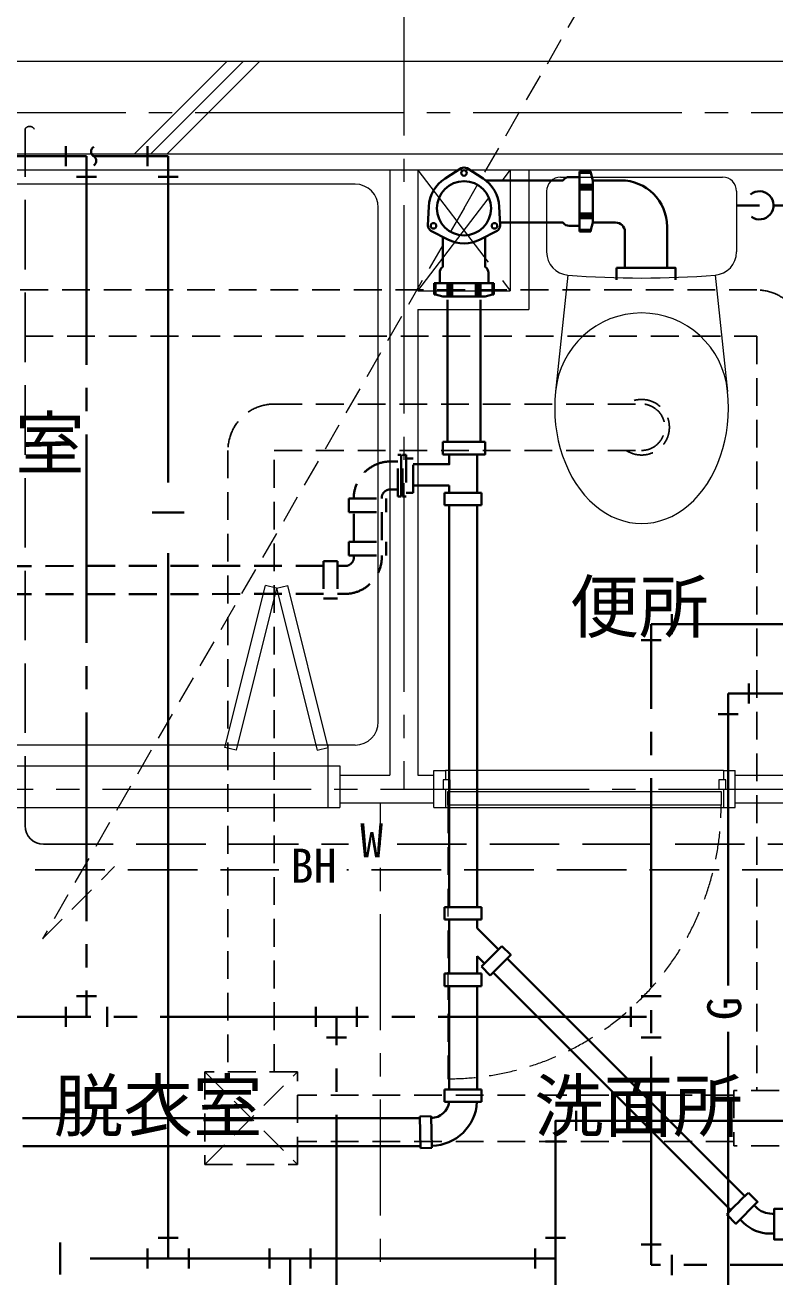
# Model space of a CAD drawing. Units: millimetres at full size, sheet at 1:50; details may follow other scales. Extents: x -9674 to 9699, y -6794 to 6791.
# Drawn here: x 140 to 1759, y 817 to 3517 of the extents above; entities that cross this region are included whole.
import ezdxf
from ezdxf.enums import TextEntityAlignment as Align

# ---------------------------------------------------------------- set-up
doc = ezdxf.new("R2010")
doc.units = ezdxf.units.MM
doc.header["$LTSCALE"] = 50
for name, pattern in [('CHAIN1', [8, 5, -1, 1, -1]), ('CHAIN2', [12, 9, -1, 1, -1]), ('DASHED1', [1.8, 1.2, -0.6]), ('DASHED3', [4, 3, -1])]:
    doc.linetypes.add(name, pattern=pattern)
for name, color, linetype, lineweight in [('1-0_芯', 134, 'DASHED1', 9), ('1-1_躯体', 134, 'Continuous', 9), ('1-2_間仕切', 134, 'Continuous', 9), ('1-3_建具', 134, 'Continuous', 9), ('1-5_設備', 134, 'Continuous', 9), ('1-7_その他', 134, 'DASHED1', 9), ('1-8_ハッチ', 134, 'Continuous', 9), ('1-D_記号', 134, 'CHAIN1', 9), ('2-0_芯', 3, 'Continuous', 35), ('2-2', 5, 'DASHED3', 25), ('2-3_建具', 4, 'Continuous', 35), ('2-9_金物', 1, 'CHAIN2', 35), ('2-A_文字', 6, 'Continuous', 35), ('2-C', 2, 'DASHED1', 25)]:
    doc.layers.add(name, color=color, linetype=linetype, lineweight=lineweight)
doc.layers.add('1-A_文字', color=134, linetype='Continuous')
doc.styles.add('ＭＳ ゴシック', font='')
doc.styles.get('ＭＳ ゴシック').set_extended_font_data('MS Gothic')

msp = doc.modelspace()

# ---------------------------------------------------------------- linework, layer by layer
at = {"layer": '1-0_芯', "linetype": 'CHAIN2'}
for p, q in [((957.5, 4329.12), (957.5, 1869.12)), ((-8492.5, 3329.12), (8517.5, 3329.12)), ((-892.5, 1869.12), (2286.5, 1869.12))]:
    msp.add_line(p, q, dxfattribs=at)
at = {"layer": '1-1_躯体'}
msp.add_line((1857.5, 3239.12), (-2492.5, 3239.12), dxfattribs=at)
msp.add_lwpolyline([(6707.5, 3439.12), (-7292.5, 3439.12), (-7292.5, 2434.12)], dxfattribs=at)
at = {"layer": '1-2_間仕切'}
for p, q in [((927.5, 3204.12), (927.5, 1899.12)), ((987.5, 3204.12), (987.5, 2944.12)), ((1187.5, 3204.12), (1187.5, 2944.12)), ((1227.5, 3204.12), (1227.5, 2904.12)), ((987.5, 2944.12), (1187.5, 2944.12)), ((987.5, 2904.12), (1227.5, 2904.12)), ((987.5, 2904.12), (987.5, 1899.12)), ((819.5, 1899.12), (927.5, 1899.12)), ((987.5, 1899.12), (1022.5, 1899.12)), ((1672.5, 1899.12), (2260, 1899.12)), ((819.5, 1839.12), (1022.5, 1839.12)), ((1672.5, 1839.12), (2260, 1839.12)), ((1047.5, 1829.12), (1647.5, 1829.12))]:
    msp.add_line(p, q, dxfattribs=at)
at = {"layer": '1-3_建具'}
for p, q in [((571.37, 1959.12), (658.68, 2308.37)), ((571.37, 1959.12), (658.68, 2308.37)), ((571.37, 1959.12), (658.68, 2308.37)), ((571.37, 1959.12), (658.68, 2308.37)), ((682.93, 2302.31), (595.62, 1953.06)), ((682.93, 2302.31), (658.68, 2308.37)), ((682.93, 2302.31), (707.19, 2308.37)), ((682.93, 2302.31), (770.25, 1953.06)), ((794.5, 1959.12), (707.19, 2308.37)), ((794.5, 1959.12), (707.19, 2308.37)), ((794.5, 1959.12), (707.19, 2308.37)), ((794.5, 1959.12), (707.19, 2308.37)), ((595.62, 1953.06), (571.37, 1959.12)), ((770.25, 1953.06), (794.5, 1959.12)), ((74.5, 1919.12), (794.5, 1919.12)), ((794.5, 1919.12), (819.5, 1919.12)), ((794.5, 1829.12), (794.5, 1919.12)), ((819.5, 1919.12), (819.5, 1829.12)), ((1022.5, 1909.12), (1047.5, 1909.12)), ((1022.5, 1829.12), (1022.5, 1909.12)), ((1647.5, 1909.12), (1047.5, 1909.12)), ((1047.5, 1909.12), (1047.5, 1889.12)), ((1647.5, 1909.12), (1672.5, 1909.12)), ((1647.5, 1909.12), (1647.5, 1889.12)), ((1672.5, 1829.12), (1672.5, 1909.12)), ((1057.5, 1889.12), (1042.5, 1889.12)), ((1047.5, 1869.12), (1047.5, 1829.12)), ((1052.5, 1834.12), (1052.5, 1864.12)), ((1052.5, 1864.12), (1642.5, 1864.12)), ((1057.5, 1869.12), (1057.5, 1889.12)), ((1637.5, 1889.12), (1637.5, 1869.12)), ((1652.5, 1889.12), (1637.5, 1889.12)), ((1637.5, 1869.12), (1652.5, 1869.12)), ((1642.5, 1864.12), (1642.5, 1834.12)), ((1647.5, 1869.12), (1647.5, 1829.12)), ((1652.5, 1869.12), (1652.5, 1889.12)), ((74.5, 1829.12), (794.5, 1829.12)), ((794.5, 1829.12), (819.5, 1829.12)), ((1022.5, 1829.12), (1047.5, 1829.12)), ((1642.5, 1834.12), (1052.5, 1834.12)), ((1647.5, 1829.12), (1672.5, 1829.12))]:
    msp.add_line(p, q, dxfattribs=at)
at = {"layer": '1-3_建具', "linetype": 'DASHED1'}
msp.add_line((1052.5, 1834.12), (1052.5, 1244.12), dxfattribs=at)
at = {"layer": '1-3_建具'}
msp.add_lwpolyline([(1042.5, 1889.12), (1042.5, 1869.12), (1057.5, 1869.12)], dxfattribs=at)
at = {"layer": '1-3_建具', "linetype": 'DASHED1'}
msp.add_arc((1052.5, 1834.12), 590, 270, 0, dxfattribs=at)
at = {"layer": '1-5_設備'}
for p, q in [((1295.84, 3189.12), (1645.84, 3189.12)), ((852.5, 3174.12), (-787.5, 3174.12)), ((1265.84, 3159.12), (1265.84, 3027.88)), ((1675.84, 3159.12), (1675.84, 3027.88)), ((902.5, 2014.12), (902.5, 3124.12)), ((1311.84, 2978.04), (1285.19, 2726.97)), ((1629.83, 2978.04), (1656.49, 2726.97)), ((571.37, 1959.12), (658.68, 2308.37)), ((794.5, 1959.12), (707.19, 2308.37)), ((852.5, 1964.12), (-787.5, 1964.12)), ((794.5, 1919.12), (794.5, 1964.12))]:
    msp.add_line(p, q, dxfattribs=at)
for centre, radius, start, end in [((1295.84, 3159.12), 30, 90, 180), ((1645.84, 3159.12), 30, 0, 90), ((852.5, 3124.12), 50, 0, 90), ((1315.84, 3027.88), 50, 180, 265.41591), ((1625.84, 3027.88), 50, 274.58408, 0), ((1470.84, 4961.06), 1989.39, 265.41591, 274.58408), ((1470.84, 2709.85), 186.44, 5.269, 174.73099), ((852.5, 2014.12), 50, 270, 0)]:
    msp.add_arc(centre, radius, start, end, dxfattribs=at)
msp.add_ellipse((1470.84, 2691.93), major_axis=(0, -250), ratio=0.75, start_param=4.5717762, end_param=7.9945941, dxfattribs=at)
at = {"layer": '1-7_その他', "linetype": 'CHAIN1'}
for p, q in [((987.5, 3204.12), (1187.5, 2944.12)), ((987.5, 2944.12), (1187.5, 3204.12))]:
    msp.add_line(p, q, dxfattribs=at)
at = {"layer": '1-8_ハッチ'}
for p, q in [((375.34, 3239.12), (575.34, 3439.12)), ((410.69, 3239.12), (610.69, 3439.12)), ((446.05, 3239.12), (646.05, 3439.12)), ((1857.5, 3204.12), (-2492.5, 3204.12))]:
    msp.add_line(p, q, dxfattribs=at)
at = {"layer": '1-D_記号'}
msp.add_line((907.5, 549.12), (907.5, 1839.12), dxfattribs=at)
at = {"layer": '2-0_芯'}
for p, q in [((1081.08, 3208.35), (1046.56, 3186.24)), ((1094.02, 3208.35), (1128.54, 3186.24)), ((1336.5, 3189.35), (1314.16, 3189.35)), ((1336.5, 3136.85), (1336.5, 3201.35)), ((1361.5, 3201.35), (1336.5, 3201.35)), ((1361.5, 3198.35), (1336.5, 3198.35)), ((1361.5, 3198.35), (1361.5, 3201.35)), ((1365.5, 3182.35), (1361.5, 3198.35)), ((1134.06, 3182.35), (1299.91, 3182.35)), ((1365.5, 3172.6), (1336.5, 3172.6)), ((1365.5, 3167.6), (1336.5, 3167.6)), ((1365.5, 3162.6), (1336.5, 3162.6)), ((1365.5, 3182.35), (1365.5, 3136.85)), ((1425.75, 3182.35), (1365.5, 3182.35)), ((1336.5, 3136.85), (1336.5, 3072.35)), ((1365.5, 3091.35), (1365.5, 3136.85)), ((1009.75, 3084.8), (1011.63, 3125.74)), ((1163.47, 3125.74), (1165.36, 3084.8)), ((1365.5, 3111.1), (1336.5, 3111.1)), ((1365.5, 3106.1), (1336.5, 3106.1)), ((1165.06, 3091.35), (1299.91, 3091.35)), ((1336.5, 3084.35), (1314.16, 3084.35)), ((1365.5, 3101.1), (1336.5, 3101.1)), ((1365.5, 3091.35), (1361.5, 3075.35)), ((1414.75, 3091.35), (1365.5, 3091.35)), ((1525.75, 3082.35), (1525.75, 2993.63)), ((1016.22, 3073.59), (1052.62, 3054.75)), ((1042.05, 3060.22), (1042.05, 2997.51)), ((1158.89, 3073.59), (1122.48, 3054.75)), ((1133.05, 3060.22), (1133.05, 2995.13)), ((1361.5, 3075.35), (1336.5, 3075.35)), ((1361.5, 3072.35), (1336.5, 3072.35)), ((1361.5, 3075.35), (1361.5, 3072.35)), ((1434.75, 3071.35), (1434.75, 2993.63)), ((1035.05, 2960.92), (1035.05, 2983.26)), ((1140.05, 2960.92), (1140.05, 2983.26)), ((1416.4, 2993.63), (1416.4, 2967.98)), ((1087.55, 2960.92), (1023.05, 2960.92)), ((1023.05, 2935.92), (1023.05, 2960.92)), ((1026.05, 2935.92), (1026.05, 2960.92)), ((1051.8, 2931.92), (1051.8, 2960.92)), ((1056.8, 2931.92), (1056.8, 2960.92)), ((1061.8, 2931.92), (1061.8, 2960.92)), ((1087.55, 2960.92), (1152.05, 2960.92)), ((1113.3, 2931.92), (1113.3, 2960.92)), ((1118.3, 2931.92), (1118.3, 2960.92)), ((1123.3, 2931.92), (1123.3, 2960.92)), ((1149.05, 2935.92), (1149.05, 2960.92)), ((1152.05, 2935.92), (1152.05, 2960.92)), ((1026.05, 2935.92), (1023.05, 2935.92)), ((1042.05, 2931.92), (1026.05, 2935.92)), ((1042.05, 2931.92), (1087.55, 2931.92)), ((1052.05, 2618.14), (1052.05, 2924.33)), ((1133.05, 2931.92), (1087.55, 2931.92)), ((1123.05, 2618.14), (1123.05, 2924.33)), ((1133.05, 2931.92), (1149.05, 2935.92)), ((1149.05, 2935.92), (1152.05, 2935.92)), ((1042.05, 2591.14), (1042.05, 2618.14)), ((1042.05, 2618.14), (1133.05, 2618.14)), ((1115.62, 2508.35), (1115.62, 2591.14)), ((977.72, 2524.2), (1055.62, 2524.2)), ((1055.62, 2508.35), (1055.62, 2524.2)), ((1045.62, 2481.35), (1045.62, 2508.35)), ((1045.62, 2508.35), (1125.62, 2508.35)), ((1125.62, 2481.35), (1125.62, 2508.35)), ((1045.62, 2481.35), (1125.62, 2481.35)), ((1055.62, 1614.4), (1055.62, 2481.35)), ((1115.62, 1614.4), (1115.62, 2481.35)), ((1045.62, 1587.4), (1045.62, 1614.4)), ((1045.62, 1614.4), (1125.62, 1614.4)), ((1125.62, 1587.4), (1125.62, 1614.4)), ((1045.62, 1587.4), (1125.62, 1587.4)), ((1055.62, 1471.11), (1055.62, 1587.4)), ((1115.62, 1569.12), (1115.62, 1587.4)), ((1161.9, 1522.84), (1115.62, 1569.12)), ((1125.09, 1486.03), (1169.46, 1530.4)), ((1115.62, 1471.11), (1115.62, 1508.67)), ((1131.67, 1492.61), (1115.62, 1508.67)), ((1144.19, 1466.94), (1125.09, 1486.03)), ((1693.67, 991.07), (1180.99, 1503.75)), ((1045.62, 1444.11), (1045.62, 1471.11)), ((1045.62, 1471.11), (1125.62, 1471.11)), ((1125.62, 1444.11), (1125.62, 1471.11)), ((1663.42, 960.88), (1150.77, 1473.52)), ((1045.62, 1444.11), (1125.62, 1444.11)), ((1055.62, 1221.29), (1055.62, 1444.11)), ((1115.62, 1221.29), (1115.62, 1444.11)), ((1045.62, 1194.29), (1045.62, 1221.29)), ((1045.62, 1221.29), (1125.62, 1221.29)), ((1125.62, 1194.29), (1125.62, 1221.29)), ((1045.62, 1194.29), (1125.62, 1194.29)), ((1016.85, 1163.2), (992.36, 1162.7)), ((992.36, 1162.7), (993.75, 1094.38)), ((1016.85, 1163.27), (1018.24, 1094.88)), ((992.43, 1159.37), (134.57, 1159.37)), ((993.66, 1098.87), (135.5, 1098.87)), ((1018.24, 1094.88), (993.75, 1094.38)), ((1717.14, 967.61), (1713.82, 970.93)), ((1752.49, 952.96), (1757.02, 952.96)), ((1690.65, 933.66), (1683.6, 940.71)), ((1747.22, 910.23), (1757.02, 910.23))]:
    msp.add_line(p, q, dxfattribs=at)
at = {"layer": '2-0_芯', "linetype": 'DASHED1'}
for p, q in [((934.07, 2575.73), (944.67, 2575.73)), ((944.62, 2500.52), (944.68, 2590.52)), ((954.88, 2500.51), (954.94, 2590.51)), ((962.94, 2590.51), (954.94, 2590.51)), ((951.91, 2545.51), (951.88, 2500.51)), ((924.23, 2515.19), (944.63, 2515.2)), ((838.65, 2496.23), (838.67, 2466.23)), ((909.97, 2500.73), (909.98, 2496.23)), ((951.88, 2500.51), (944.62, 2500.52)), ((977.71, 2508.5), (962.88, 2508.51)), ((838.67, 2466.23), (919.42, 2466.23)), ((849.45, 2402.73), (849.4, 2466.23)), ((909.99, 2466.23), (910.02, 2402.73)), ((838.65, 2402.73), (838.67, 2372.73)), ((784.25, 2350.85), (-22.16, 2350.23)), ((814.25, 2360.88), (784.25, 2360.85)), ((784.25, 2360.85), (784.25, 2280.11)), ((835.52, 2350.89), (814.25, 2350.88)), ((838.67, 2372.73), (919.42, 2372.73)), ((849.48, 2365.42), (849.47, 2372.73)), ((910.04, 2372.73), (910.04, 2370.17)), ((784.25, 2290.11), (-22.12, 2289.71)), ((830.08, 2290.13), (814.25, 2290.12))]:
    msp.add_line(p, q, dxfattribs=at)
at = {"layer": '2-0_芯'}
for points in [[(1416.4, 2993.63), (1544.11, 2993.63), (1544.11, 2967.98)], [(1042.05, 2591.14), (1133.05, 2591.14), (1133.05, 2618.14)], [(977.75, 2570.02), (1055.62, 2570.02), (1055.62, 2591.14)], [(1144.19, 1466.94), (1188.56, 1511.31), (1169.46, 1530.4)], [(1701.54, 998.23), (1721.33, 978.44), (1674.41, 931.52), (1654.62, 951.32)], [(1785.01, 897.26), (1757.01, 897.26), (1757.02, 963.61), (1785.01, 963.61)]]:
    msp.add_lwpolyline(points, dxfattribs=at)
at = {"layer": '2-0_芯', "linetype": 'DASHED1'}
for points in [[(951.91, 2545.51), (951.94, 2590.51), (944.68, 2590.52)], [(962.94, 2590.51), (962.88, 2500.51), (954.88, 2500.51)], [(977.71, 2508.5), (977.76, 2582.5), (962.93, 2582.51)], [(838.65, 2496.23), (919.41, 2496.23), (919.42, 2466.23)], [(838.65, 2402.73), (919.41, 2402.73), (919.42, 2372.73)], [(814.25, 2360.88), (814.25, 2280.12), (784.25, 2280.11)]]:
    msp.add_lwpolyline(points, dxfattribs=at)
at = {"layer": '2-0_芯'}
for centre, radius in [((1087.55, 3198.24), 6), ((1087.55, 3122.24), 58.5), ((1021.73, 3084.24), 6), ((1153.37, 3084.24), 6)]:
    msp.add_circle(centre, radius, dxfattribs=at)
for centre, radius, start, end in [((1087.55, 3198.24), 12, 57.363, 122.637), ((1314.16, 3174.35), 15, 90, 142.33), ((1087.55, 3122.24), 76, 122.637, 177.363), ((1087.55, 3122.24), 76, 2.637, 57.363), ((1299.91, 3185.35), 3, 270, 322.33), ((1425.75, 3082.35), 100, 0, 90), ((1021.73, 3084.24), 12, 177.363, 242.637), ((1153.37, 3084.24), 12, 297.363, 2.637), ((1299.91, 3088.35), 3, 37.67, 90), ((1314.16, 3099.35), 15, 217.67, 270), ((1414.75, 3071.35), 20, 0, 90), ((1087.55, 3122.24), 76, 242.637, 297.363), ((1050.05, 2983.26), 15, 127.67, 180), ((1039.05, 2997.51), 3, 307.67, 0), ((1136.05, 2997.51), 3, 180, 232.33), ((1125.05, 2983.26), 15, 360, 52.33), ((1015.62, 1199.37), 40, 271.88184, 352.70138), ((1015.62, 1199.37), 100, 271.45282, 357.08719), ((1752.49, 1002.96), 50, 225, 270.00093), ((1747.22, 990.23), 80, 225.00093, 270)]:
    msp.add_arc(centre, radius, start, end, dxfattribs=at)
at = {"layer": '2-0_芯', "linetype": 'DASHED1'}
for centre, radius, start, end in [((929.37, 2495.87), 80, 92.25797, 180.0444), ((929.37, 2495.87), 80, 86.63672, 92.25797), ((929.37, 2495.87), 20, 104.89851, 165.93747), ((830.04, 2370.13), 80, 270.02797, 0.02797), ((830.04, 2370.13), 20, 285.89543, 346.38424)]:
    msp.add_arc(centre, radius, start, end, dxfattribs=at)
at = {"layer": '2-0_芯'}
msp.add_ellipse((1678.08, 974.78), major_axis=(23.46, 23.46), ratio=0.020361, start_param=0, end_param=3.1415927, dxfattribs=at)
at = {"layer": '2-2'}
for p, q in [((139.97, 1790.21), (139.97, 3293.18)), ((179.97, 1750.21), (838.3, 1750.21)), ((2093.05, 1750.21), (938.3, 1750.21)), ((-37.98, 1695.25), (687.83, 1695.25)), ((2038.1, 1695.25), (834.65, 1695.25))]:
    msp.add_line(p, q, dxfattribs=at)
msp.add_arc((149.97, 3287.11), 11.7, 31.23674, 148.76326, dxfattribs=at)
at = {"layer": '2-2', "linetype": 'Continuous'}
msp.add_arc((179.97, 1790.21), 40, 180, 270, dxfattribs=at)
at = {"layer": '2-3_建具'}
for p, q in [((1702.1, 2053.57), (1702.1, 2096.77)), ((1657.8, 1445.55), (1657.8, 2075.17)), ((1657.8, 2075.17), (2841.08, 2075.17)), ((1679.4, 2030.88), (1636.2, 2030.88))]:
    msp.add_line(p, q, dxfattribs=at)
msp.add_lwpolyline([(612.1, -1039.96), (612.1, 584.63), (1657.8, 584.63), (1657.8, 1345.55)], dxfattribs=at)
at = {"layer": '2-9_金物'}
for p, q in [((228.34, 3256.03), (228.34, 3212.83)), ((-14.91, 3234.43), (272.63, 3234.43)), ((272.63, 3234.43), (272.63, 1377.72)), ((251.03, 3190.14), (294.23, 3190.14)), ((1805.45, 3128.5), (1755.54, 3128.5)), ((1536.09, 2246.77), (1536.09, 2203.57)), ((1491.79, 2225.17), (2691.08, 2225.17)), ((1491.79, 842.39), (1491.79, 2225.17)), ((1470.19, 2190.64), (1513.39, 2190.64)), ((294.23, 1422.01), (251.03, 1422.01)), ((1470.19, 1422.01), (1513.39, 1422.01)), ((-768.33, 1377.72), (1491.79, 1377.72)), ((228.34, 1356.12), (228.34, 1399.32)), ((316.93, 1356.12), (316.93, 1399.32)), ((767.81, 1399.32), (767.81, 1356.12)), ((812.1, -2283.7), (812.1, 1377.72)), ((856.4, 1399.32), (856.4, 1356.12)), ((1447.5, 1399.32), (1447.5, 1356.12)), ((790.5, 1333.42), (833.7, 1333.42)), ((1470.19, 1333.42), (1513.39, 1333.42)), ((1513.39, 886.69), (1470.19, 886.69)), ((2112, 842.39), (1491.79, 842.39)), ((1536.09, 863.99), (1536.09, 820.79))]:
    msp.add_line(p, q, dxfattribs=at)
at = {"layer": '2-9_金物', "linetype": 'Continuous'}
msp.add_line((1725.2, 3128.5), (1675.84, 3128.5), dxfattribs=at)
msp.add_arc((1725.2, 3128.5), 30.34, 235.151, 129.51, dxfattribs=at)
at = {"layer": '2-A_文字'}
for p, q in [((404.69, 3256.03), (404.69, 3212.83)), ((288.2, 3234.43), (448.98, 3234.43)), ((448.98, 3234.43), (448.98, 2530.38)), ((427.38, 3190.14), (470.58, 3190.14)), ((483.4, 2465.88), (414.57, 2465.88)), ((448.98, 2377.97), (448.98, 856.65)), ((1329.38, 1131.86), (1329.38, 1175.06)), ((1263.48, 1109.17), (1306.68, 1109.17)), ((470.58, 900.94), (427.38, 900.94)), ((1306.68, 900.94), (1263.48, 900.94)), ((216.03, 822.23), (216.03, 891.06)), ((404.69, 835.05), (404.69, 878.25)), ((493.28, 835.05), (493.28, 878.25)), ((667.81, 878.25), (667.81, 835.05)), ((756.4, 878.25), (756.4, 835.05)), ((1240.79, 878.25), (1240.79, 835.05)), ((1285.08, 856.65), (280.53, 856.65)), ((712.1, -904.46), (712.1, 856.65))]:
    msp.add_line(p, q, dxfattribs=at)
msp.add_lwpolyline([(2276.93, 1153.46), (1285.08, 1153.46), (1285.08, 354.37)], dxfattribs=at)
for centre, start, end in [((294.27, 3244.43), 121.23674, 238.76326), ((282.14, 3224.43), 301.23674, 58.76326)]:
    msp.add_arc(centre, 11.7, start, end, dxfattribs=at)
at = {"layer": '2-C', "color": 7, "lineweight": 9}
msp.add_line((1087.55, 3122.24), (1997.59, 4698.48), dxfattribs=at)
at = {"layer": '2-C'}
for p, q in [((1719.81, 2945.9), (-219.08, 2945.9)), ((677.99, 2699.76), (1470.84, 2699.76)), ((577.99, 2599.76), (577.99, 1259.12)), ((677.99, 1259.12), (677.99, 2599.76)), ((677.99, 2599.76), (1470.84, 2599.76)), ((527.99, 1059.12), (727.99, 1259.12)), ((527.99, 1259.12), (727.99, 1059.12)), ((1669.81, 1219.12), (1669.81, 1099.12)), ((6807.5, 1219.12), (1669.81, 1219.12)), ((1669.81, 1209.12), (727.99, 1209.12)), ((1669.81, 1109.12), (727.99, 1109.12)), ((6807.5, 1099.12), (1669.81, 1099.12))]:
    msp.add_line(p, q, dxfattribs=at)
at = {"layer": '2-C', "color": 7, "lineweight": 9}
msp.add_lwpolyline([(1087.55, 3122.24), (177.52, 1546.01), (333.28, 1701.77)], dxfattribs=at)
at = {"layer": '2-C'}
msp.add_lwpolyline([(-219.08, 2845.9), (1719.81, 2845.9), (1719.81, 1219.12)], dxfattribs=at)
msp.add_lwpolyline([(527.99, 1059.12), (727.99, 1059.12), (727.99, 1259.12), (527.99, 1259.12)], close=True, dxfattribs=at)
for centre, radius, start, end in [((1719.81, 2845.9), 100, 0, 90), ((1470.84, 2649.76), 60, 236.44269, 123.55731), ((677.99, 2599.76), 100, 90, 180), ((1470.84, 2649.76), 50, 270, 90)]:
    msp.add_arc(centre, radius, start, end, dxfattribs=at)

# ---------------------------------------------------------------- texts
at = {"layer": '1-A_文字', "style": 'ＭＳ ゴシック'}
for s, p in [('浴室', (-31.49, 2527.39)), ('便所', (1315.28, 2174.46)), ('脱衣室', (202.25, 1097.7)), ('洗面所', (1239.08, 1097.7))]:
    msp.add_text(s, height=110, dxfattribs=at).set_placement(p, align=Align.BOTTOM_LEFT)
at = {"layer": '2-2', "color": 7, "style": 'ＭＳ ゴシック'}
for s, p in [('W', (863.3, 1700.21)), ('BH', (712.83, 1645.25))]:
    msp.add_text(s, height=73.31, dxfattribs=at).set_placement(p, align=Align.BOTTOM_LEFT)
at = {"layer": '2-3_建具', "color": 7, "style": 'ＭＳ ゴシック'}
msp.add_text('G', height=73.31, rotation=90, dxfattribs=at).set_placement((1707.8, 1370.55), align=Align.BOTTOM_LEFT)

doc.saveas('drawing.dxf')
